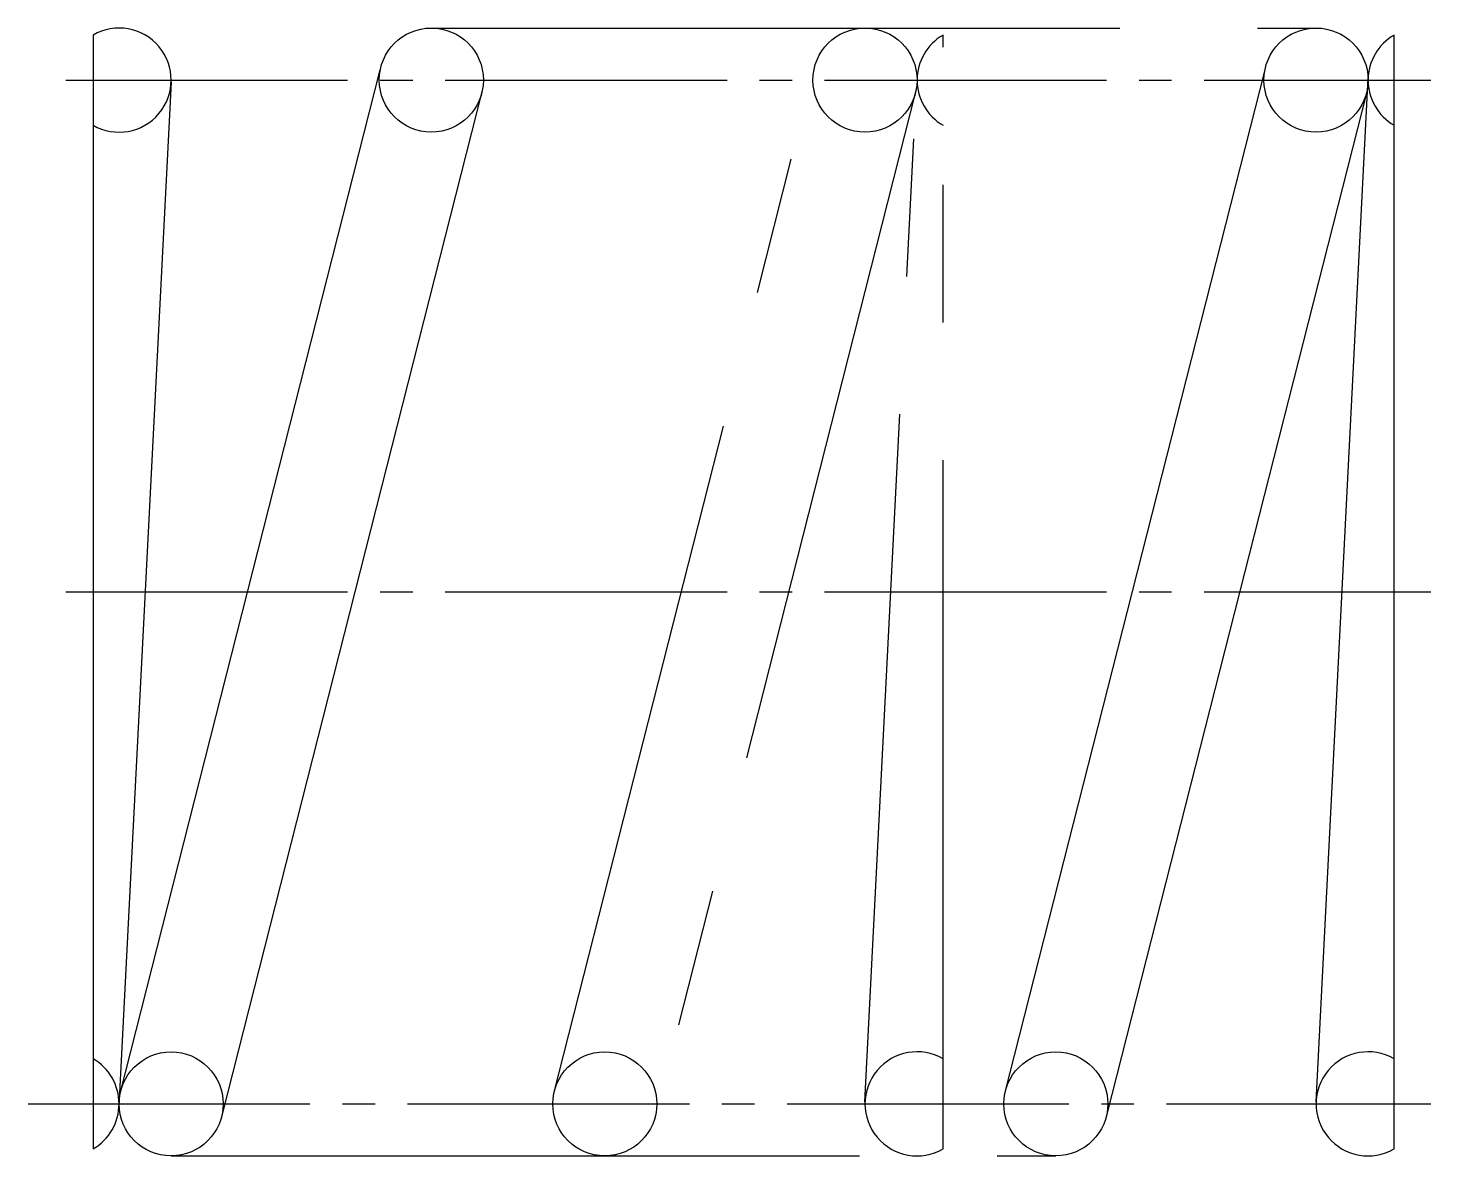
# Model space of a CAD drawing. Extents: x 2.6 to 46.8, y 2.5 to 34.6.
# Drawn here: x 30.62 to 46.8, y 21.64 to 34.64 of the extents above; entities outside this region: 2.
import ezdxf

# ---------------------------------------------------------------- set-up
doc = ezdxf.new("R2010")
doc.units = 0
doc.header["$LTSCALE"] = 0.25
doc.linetypes.add('CENTER', pattern=[17.5, 13, -1.5, 1.5, -1.5])
doc.linetypes.add('PHANTOM', pattern=[63.5, 31.75, -6.35, 6.35, -6.35, 6.35, -6.35])
doc.layers.get('0').update_dxf_attribs({"linetype": 'CONTINUOUS'})
doc.layers.add('CENTER', color=1, linetype='CENTER')

msp = doc.modelspace()

# ---------------------------------------------------------------- linework, layer by layer
at = {"color": 3, "linetype": 'PHANTOM'}
for p, q in [((35.272, 34.638), (45.472, 34.638)), ((41.172, 21.718), (41.172, 34.557)), ((36.684, 22.357), (39.684, 34.157)), ((40.272, 22.262), (40.872, 34.062)), ((40.86, 33.919), (37.86, 22.119)), ((32.272, 21.638), (42.472, 21.638))]:
    msp.add_line(p, q, dxfattribs=at)
for p, q in [((31.372, 34.557), (31.372, 21.718)), ((46.372, 21.718), (46.372, 34.557)), ((31.684, 22.357), (34.684, 34.157)), ((41.884, 22.357), (44.884, 34.157)), ((32.271, 34.013), (31.671, 22.213)), ((45.472, 22.262), (46.072, 34.062)), ((35.86, 33.919), (32.86, 22.119)), ((46.06, 33.919), (43.06, 22.119)), ((34.822, 21.638), (34.822, 21.638)), ((37.372, 21.638), (37.372, 21.638))]:
    msp.add_line(p, q)
for centre in [(35.272, 34.038), (45.472, 34.038), (32.272, 22.238), (42.472, 22.238)]:
    msp.add_circle(centre, 0.6)
for centre in [(40.272, 34.038), (37.272, 22.238)]:
    msp.add_circle(centre, 0.6, dxfattribs=at)
for centre, start, end in [((31.672, 34.038), 240, 120), ((46.672, 34.038), 120, 240), ((46.072, 22.238), 60, 300), ((31.072, 22.238), 300, 60)]:
    msp.add_arc(centre, 0.6, start, end)
for centre, start, end in [((41.472, 34.038), 120, 240), ((40.872, 22.238), 60, 300)]:
    msp.add_arc(centre, 0.6, start, end, dxfattribs=at)
at = {"layer": 'CENTER', "color": 1, "linetype": 'CENTER'}
for p, q in [((31.057, 34.038), (46.797, 34.038)), ((31.057, 28.138), (46.797, 28.138)), ((30.623, 22.238), (46.797, 22.238))]:
    msp.add_line(p, q, dxfattribs=at)

# ---------------------------------------------------------------- texts
for s, p in [('UM13-15', (2.5, 6.25)), ('UM13', (2.5, 2.5))]:
    msp.add_text(s, height=1).set_placement(p)

doc.saveas('drawing.dxf')
